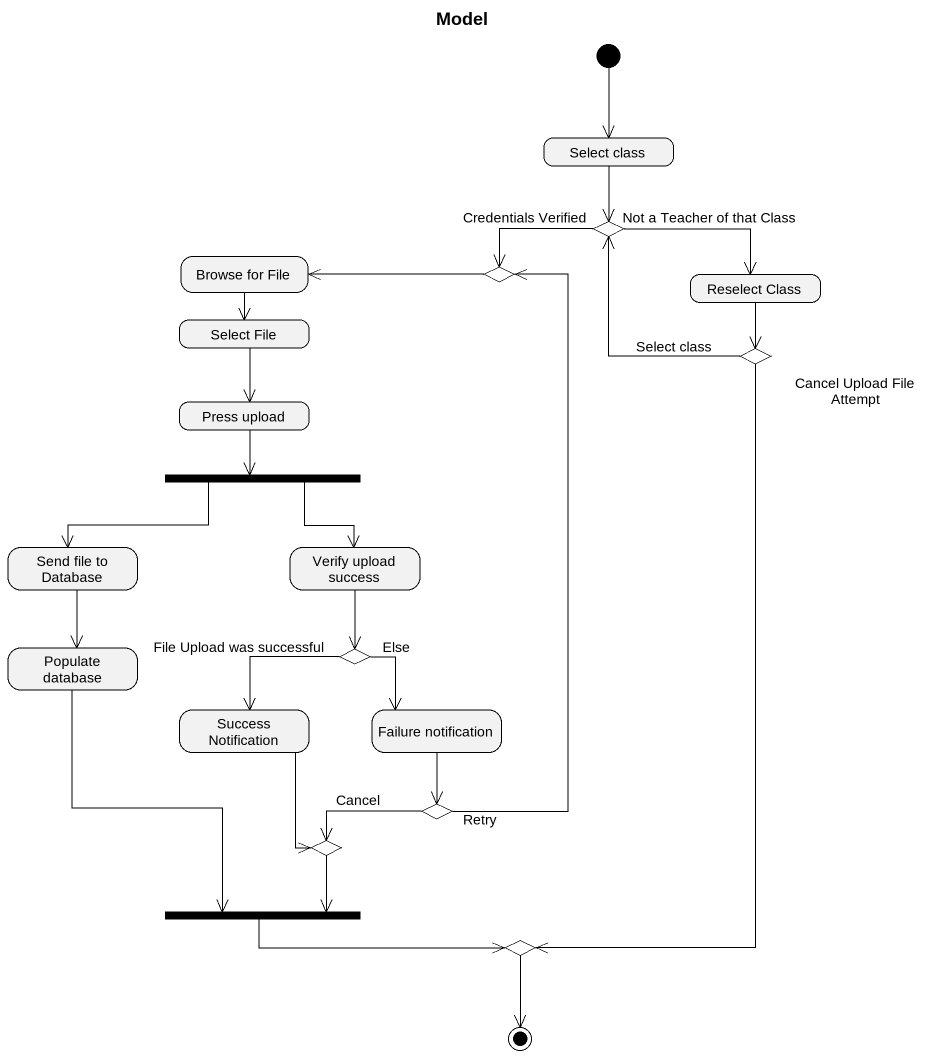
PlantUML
@startuml
title Model
hide empty description
state "Select class" as Select_class
state choice1 <<choice>>
state "Browse for File" as Browse_for_File
state choice2 <<choice>>
state "Reselect Class" as Reselect_Class
state "Select File" as Select_File
state choice3 <<choice>>
state "Press upload" as Press_upload
state fork1 <<fork>>
state "Send file to Database" as Send_file_to_Database
state "Verify upload success" as Verify_upload_success
state "Populate database" as Populate_database
state choice4 <<choice>>
state "Success Notification" as Success_Notification
state "Failure notification" as Failure_notification
state choice5 <<choice>>
state choice6 <<choice>>
state fork2 <<join>>
state choice7 <<choice>>
[*] --> Select_class
Select_class --> choice1
choice1 -left-> choice2 : Credentials Verified
choice1 -right-> Reselect_Class : Not a Teacher of that Class
Browse_for_File --> Select_File
choice2 -left-> Browse_for_File
Reselect_Class --> choice3
Select_File --> Press_upload
choice3 -up-> choice1 : Select class
choice3 --> choice7 : Cancel Upload File Attempt
Press_upload --> fork1
fork1 -left-> Send_file_to_Database
fork1 --> Verify_upload_success
Send_file_to_Database --> Populate_database
Verify_upload_success --> choice4
Populate_database --> fork2
choice4 --> Success_Notification : File Upload was successful
choice4 --> Failure_notification : Else
Success_Notification --> choice6
Failure_notification --> choice5
choice5 -up-> choice2 : Retry
choice5 -left-> choice6 : Cancel
choice6 --> fork2
fork2 -right-> choice7
choice7 --> [*]
@enduml
